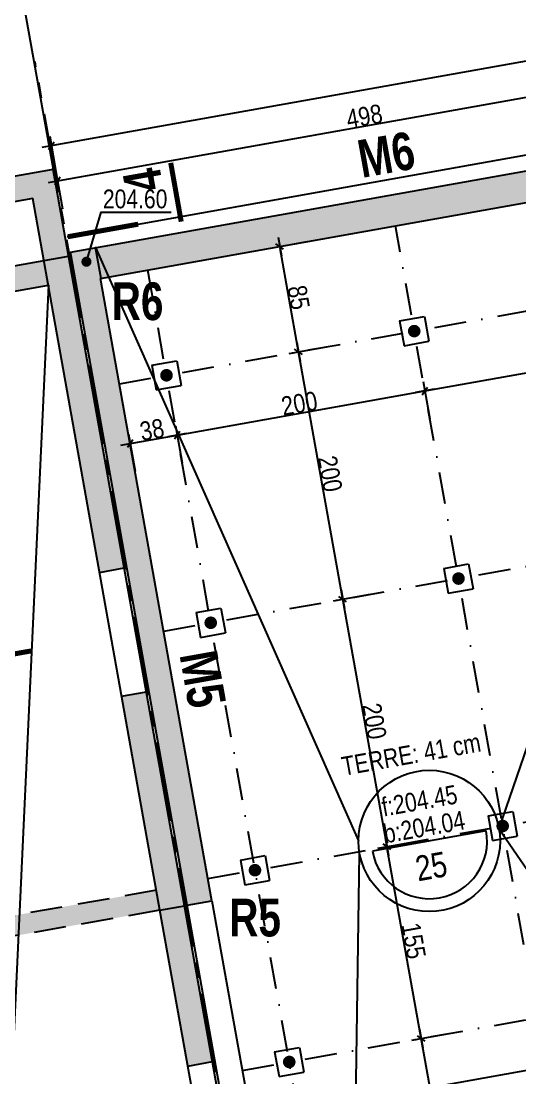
# Model space of a CAD drawing. Header units: millimetres. Extents: x -18089 to -10820, y 354 to 4554.
# Drawn here: x -14915 to -14519, y 3283 to 4124 of the extents above; entities that cross this region are included whole.
import ezdxf
from ezdxf.enums import TextEntityAlignment as Align

# ---------------------------------------------------------------- set-up
doc = ezdxf.new("R2010")
doc.units = ezdxf.units.MM
for name, pattern in [('AXES', [50.8, 31.75, -6.35, 6.35, -6.35]), ('CACHEx2', [19.05, 12.7, -6.35]), ('INTERROMPU2', [9.525, 6.35, -3.175]), ('TIRETPTX2', [50.8, 25.4, -12.7, 0, -12.7])]:
    doc.linetypes.add(name, pattern=pattern)
for name, color, linetype in [('01_cote_gen', 4, 'Continuous'), ('01_linteaux', 3, 'Continuous'), ('01_murs_coup', 5, 'Continuous'), ('01_murs_sup', 2, 'INTERROMPU2'), ('01_poch_murs', 251, 'Continuous'), ('01_texte', 230, 'Continuous'), ('01_tram_axes', 10, 'AXES'), ('AA_COTES', 2, 'Continuous')]:
    doc.layers.add(name, color=color, linetype=linetype)
doc.styles.add('impact', font='impact.ttf')
doc.styles.add('MATTE_TXT', font='arial.ttf')
doc.styles.add('STYLE2', font='ARIALN.TTF')
doc.dimstyles.new('JB50', dxfattribs={"dimscale": 0.1, "dimtxt": 150, "dimasz": 15, "dimexe": 0.1, "dimexo": 0.1, "dimgap": 0.09, "dimtad": 1, "dimdec": 1, "dimdsep": 46, "dimtxsty": 'STYLE2', "dimblk1": 'BOND_G', "dimblk2": 'BOND_D', "dimsah": 1, "dimcen": 1.5, "dimdle": 0.01, "dimse1": 1, "dimse2": 1, "dimclrd": 4, "dimclre": 2, "dimclrt": 6, "dimazin": 2, "dimtfac": 2.333333, "dimtdec": 1, "dimtix": 1, "dimtmove": 2, "dimatfit": 3, "dimldrblk": 'BOND_G', "dimfxl": 1, "dimtolj": 1, "dimtzin": 0, "dimarcsym": 0})

# ---------------------------------------------------------------- blocks, each defined once
blk = doc.blocks.new('BOND_G')
at = {"layer": 'AA_COTES', "color": 0}
for p, q in [((0, -5), (0, 15)), ((5, 0), (-5, 0)), ((1.77, 1.77), (-1.77, -1.77))]:
    blk.add_line(p, q, dxfattribs=at)
blk = doc.blocks.new('BOND_D')
at = {"layer": 'AA_COTES', "color": 0}
for p, q in [((5, 0), (-5, 0)), ((-1.77, -1.77), (1.77, 1.77)), ((0, 5), (0, -15))]:
    blk.add_line(p, q, dxfattribs=at)
blk = doc.blocks.new('*D611')
at = {"layer": '01_cote_gen', "color": 4, "lineweight": -2, "ltscale": 2, "transparency": 16777216}
blk.add_line((-14884.84, 3997.46), (-14397.56, 4084.46), dxfattribs=at)
at = {"layer": 'DEFPOINTS', "color": 0, "ltscale": 2, "transparency": 16777216}
for p in [(-14396.09, 4084.73), (-14381.58, 4003.5), (-14876.21, 3940.57)]:
    blk.add_point(p, dxfattribs=at)
at = {"layer": '01_cote_gen', "color": 4, "lineweight": -2, "ltscale": 2, "transparency": 16777216, "xscale": 1.5, "yscale": 1.5, "zscale": 1.5}
for name, p, rotation in [('BOND_D', (-14396.09, 4084.73), 10.12400533052304), ('BOND_G', (-14886.32, 3997.19), 190.124005330523)]:
    blk.add_blockref(name, p, dxfattribs=dict(at, rotation=rotation))
at = {"layer": '01_cote_gen', "color": 6, "ltscale": 2, "transparency": 16777216, "insert": (-14642.55, 4048.51), "char_height": 15, "attachment_point": 5, "rotation": 10.12401, "style": 'STYLE2'}
blk.add_mtext('\\A1;498', dxfattribs=at)
blk = doc.blocks.new('*D613')
at = {"layer": '01_cote_gen', "color": 4, "lineweight": -2, "ltscale": 2, "transparency": 16777216}
blk.add_line((-14889.86, 4025.55), (-13868.41, 4207.94), dxfattribs=at)
at = {"layer": 'DEFPOINTS', "color": 0, "ltscale": 2, "transparency": 16777216}
for p in [(-13866.93, 4208.21), (-13851.8, 4123.49), (-14882.36, 3975.04)]:
    blk.add_point(p, dxfattribs=at)
at = {"layer": '01_cote_gen', "color": 4, "lineweight": -2, "ltscale": 2, "transparency": 16777216, "xscale": 1.5, "yscale": 1.5, "zscale": 1.5}
for name, p, rotation in [('BOND_D', (-13866.93, 4208.21), 10.12400533052304), ('BOND_G', (-14891.33, 4025.29), 190.124005330523)]:
    blk.add_blockref(name, p, dxfattribs=dict(at, rotation=rotation))
at = {"layer": '01_cote_gen', "color": 6, "ltscale": 2, "transparency": 16777216, "insert": (-14380.48, 4124.29), "char_height": 15, "attachment_point": 5, "rotation": 10.12401, "style": 'STYLE2'}
blk.add_mtext('\\A1;1040.6', dxfattribs=at)
blk = doc.blocks.new('*D631')
at = {"layer": '01_cote_gen', "color": 4, "lineweight": -2, "ltscale": 2, "transparency": 16777216}
blk.add_line((-14263.55, 3333.96), (-14731.14, 3250.47), dxfattribs=at)
at = {"layer": 'DEFPOINTS', "color": 0, "ltscale": 2, "transparency": 16777216}
for p in [(-14272.6, 3393.15), (-14737.15, 3275.57), (-14732.62, 3250.21)]:
    blk.add_point(p, dxfattribs=at)
at = {"layer": '01_cote_gen', "color": 4, "lineweight": -2, "ltscale": 2, "transparency": 16777216, "xscale": 1.5, "yscale": 1.5, "zscale": 1.5}
for name, p, rotation in [('BOND_G', (-14262.08, 3334.23), 10.12400533052304), ('BOND_D', (-14732.62, 3250.21), 190.124005330523)]:
    blk.add_blockref(name, p, dxfattribs=dict(at, rotation=rotation))
at = {"layer": '01_cote_gen', "color": 6, "ltscale": 2, "transparency": 16777216, "insert": (-14498.7, 3299.76), "char_height": 15, "attachment_point": 5, "rotation": 10.12401, "style": 'STYLE2'}
blk.add_mtext('\\A1;478', dxfattribs=at)
blk = doc.blocks.new('*D846')
at = {"layer": '01_poch_murs', "color": 4, "lineweight": -2, "transparency": 16777216}
blk.add_line((-14562.41, 3119.45), (-14597.04, 3313.38), dxfattribs=at)
at = {"layer": 'DEFPOINTS', "color": 0, "transparency": 16777216}
for p in [(-14544.3, 3324.32), (-14597.3, 3314.86), (-14533.75, 3123.04)]:
    blk.add_point(p, dxfattribs=at)
at = {"layer": '01_poch_murs', "color": 4, "lineweight": -2, "transparency": 16777216, "xscale": 1.5, "yscale": 1.5, "zscale": 1.5}
for name, p, rotation in [('BOND_D', (-14597.3, 3314.86), 100.1240053304878), ('BOND_G', (-14562.15, 3117.97), 280.1240053304879)]:
    blk.add_blockref(name, p, dxfattribs=dict(at, rotation=rotation))
at = {"layer": '01_poch_murs', "color": 6, "transparency": 16777216, "insert": (-14572.18, 3217.76), "char_height": 15, "attachment_point": 5, "rotation": 280.12401, "style": 'STYLE2'}
blk.add_mtext('\\A1;200', dxfattribs=at)
blk = doc.blocks.new('*D847')
at = {"layer": '01_poch_murs', "color": 4, "lineweight": -2, "transparency": 16777216}
blk.add_line((-14597.57, 3316.33), (-14624.29, 3465.97), dxfattribs=at)
at = {"layer": 'DEFPOINTS', "color": 0, "transparency": 16777216}
for p in [(-14624.55, 3467.44), (-14606.81, 3470.61), (-14544.3, 3324.32)]:
    blk.add_point(p, dxfattribs=at)
at = {"layer": '01_poch_murs', "color": 4, "lineweight": -2, "transparency": 16777216, "xscale": 1.5, "yscale": 1.5, "zscale": 1.5}
for name, p, rotation in [('BOND_D', (-14624.55, 3467.44), 100.1240053304878), ('BOND_G', (-14597.3, 3314.86), 280.1240053304879)]:
    blk.add_blockref(name, p, dxfattribs=dict(at, rotation=rotation))
at = {"layer": '01_poch_murs', "color": 6, "transparency": 16777216, "insert": (-14603.38, 3392.5), "char_height": 15, "attachment_point": 5, "rotation": 280.12401, "style": 'STYLE2'}
blk.add_mtext('\\A1;155', dxfattribs=at)
blk = doc.blocks.new('*D848')
at = {"layer": '01_poch_murs', "color": 4, "lineweight": -2, "transparency": 16777216}
blk.add_line((-14624.81, 3468.92), (-14659.44, 3662.85), dxfattribs=at)
at = {"layer": 'DEFPOINTS', "color": 0, "transparency": 16777216}
for p in [(-14611.11, 3673.01), (-14659.71, 3664.33), (-14606.81, 3470.61)]:
    blk.add_point(p, dxfattribs=at)
at = {"layer": '01_poch_murs', "color": 4, "lineweight": -2, "transparency": 16777216, "xscale": 1.5, "yscale": 1.5, "zscale": 1.5}
for name, p, rotation in [('BOND_D', (-14659.71, 3664.33), 100.1240053304878), ('BOND_G', (-14624.55, 3467.44), 280.1240053304879)]:
    blk.add_blockref(name, p, dxfattribs=dict(at, rotation=rotation))
at = {"layer": '01_poch_murs', "color": 6, "transparency": 16777216, "insert": (-14634.58, 3567.23), "char_height": 15, "attachment_point": 5, "rotation": 280.12401, "style": 'STYLE2'}
blk.add_mtext('\\A1;200', dxfattribs=at)
blk = doc.blocks.new('*D849')
at = {"layer": '01_poch_murs', "color": 4, "lineweight": -2, "transparency": 16777216}
blk.add_line((-14659.97, 3665.81), (-14694.6, 3859.74), dxfattribs=at)
at = {"layer": 'DEFPOINTS', "color": 0, "transparency": 16777216}
for p in [(-14634.34, 3872.02), (-14694.86, 3861.22), (-14611.11, 3673.01)]:
    blk.add_point(p, dxfattribs=at)
at = {"layer": '01_poch_murs', "color": 4, "lineweight": -2, "transparency": 16777216, "xscale": 1.5, "yscale": 1.5, "zscale": 1.5}
for name, p, rotation in [('BOND_D', (-14694.86, 3861.22), 100.1240053304878), ('BOND_G', (-14659.71, 3664.33), 280.1240053304879)]:
    blk.add_blockref(name, p, dxfattribs=dict(at, rotation=rotation))
at = {"layer": '01_poch_murs', "color": 6, "transparency": 16777216, "insert": (-14669.74, 3764.12), "char_height": 15, "attachment_point": 5, "rotation": 280.12401, "style": 'STYLE2'}
blk.add_mtext('\\A1;200', dxfattribs=at)
blk = doc.blocks.new('*D850')
at = {"layer": '01_poch_murs', "color": 4, "lineweight": -2, "transparency": 16777216}
blk.add_line((-14695.13, 3862.69), (-14709.54, 3943.42), dxfattribs=at)
at = {"layer": 'DEFPOINTS', "color": 0, "transparency": 16777216}
for p in [(-14647.58, 3956), (-14709.8, 3944.89), (-14634.34, 3872.02)]:
    blk.add_point(p, dxfattribs=at)
at = {"layer": '01_poch_murs', "color": 4, "lineweight": -2, "transparency": 16777216, "xscale": 1.5, "yscale": 1.5, "zscale": 1.5}
for name, p, rotation in [('BOND_D', (-14709.8, 3944.89), 100.1240053304878), ('BOND_G', (-14694.86, 3861.22), 280.1240053304879)]:
    blk.add_blockref(name, p, dxfattribs=dict(at, rotation=rotation))
at = {"layer": '01_poch_murs', "color": 6, "transparency": 16777216, "insert": (-14694.78, 3904.4), "char_height": 15, "attachment_point": 5, "rotation": 280.12401, "style": 'STYLE2'}
blk.add_mtext('\\A1;85', dxfattribs=at)
blk = doc.blocks.new('*D864')
at = {"layer": '01_poch_murs', "color": 4, "lineweight": -2, "transparency": 16777216}
blk.add_line((-14827.21, 3788.51), (-14792.78, 3794.66), dxfattribs=at)
at = {"layer": 'DEFPOINTS', "color": 0, "transparency": 16777216}
for p in [(-14791.3, 3794.93), (-14822.09, 3751.31), (-14784.7, 3757.98)]:
    blk.add_point(p, dxfattribs=at)
at = {"layer": '01_poch_murs', "color": 4, "lineweight": -2, "transparency": 16777216, "xscale": 1.5, "yscale": 1.5, "zscale": 1.5}
for name, p, rotation in [('BOND_D', (-14791.3, 3794.93), 10.12400533048823), ('BOND_G', (-14828.69, 3788.25), 190.1240053304882)]:
    blk.add_blockref(name, p, dxfattribs=dict(at, rotation=rotation))
at = {"layer": '01_poch_murs', "color": 6, "transparency": 16777216, "insert": (-14811.34, 3799.14), "char_height": 15, "attachment_point": 5, "rotation": 10.12401, "style": 'STYLE2'}
blk.add_mtext('\\A1;38', dxfattribs=at)
blk = doc.blocks.new('*D865')
at = {"layer": '01_poch_murs', "color": 4, "lineweight": -2, "transparency": 16777216}
blk.add_line((-14789.82, 3795.19), (-14595.89, 3829.82), dxfattribs=at)
at = {"layer": 'DEFPOINTS', "color": 0, "transparency": 16777216}
for p in [(-14594.41, 3830.08), (-14594.41, 3830.08), (-14784.7, 3757.98)]:
    blk.add_point(p, dxfattribs=at)
at = {"layer": '01_poch_murs', "color": 4, "lineweight": -2, "transparency": 16777216, "xscale": 1.5, "yscale": 1.5, "zscale": 1.5}
for name, p, rotation in [('BOND_D', (-14594.41, 3830.08), 10.12400533048825), ('BOND_G', (-14791.3, 3794.93), 190.1240053304882)]:
    blk.add_blockref(name, p, dxfattribs=dict(at, rotation=rotation))
at = {"layer": '01_poch_murs', "color": 6, "transparency": 16777216, "insert": (-14694.2, 3820.05), "char_height": 15, "attachment_point": 5, "rotation": 10.12401, "style": 'STYLE2'}
blk.add_mtext('\\A1;200', dxfattribs=at)
blk = doc.blocks.new('*D866')
at = {"layer": '01_poch_murs', "color": 4, "lineweight": -2, "transparency": 16777216}
blk.add_line((-14592.94, 3830.34), (-14399, 3864.97), dxfattribs=at)
at = {"layer": 'DEFPOINTS', "color": 0, "transparency": 16777216}
for p in [(-14397.53, 3865.24), (-14594.41, 3830.08), (-14390.78, 3827.45)]:
    blk.add_point(p, dxfattribs=at)
at = {"layer": '01_poch_murs', "color": 4, "lineweight": -2, "transparency": 16777216, "xscale": 1.5, "yscale": 1.5, "zscale": 1.5}
for name, p, rotation in [('BOND_D', (-14397.53, 3865.24), 10.12400533048825), ('BOND_G', (-14594.41, 3830.08), 190.1240053304882)]:
    blk.add_blockref(name, p, dxfattribs=dict(at, rotation=rotation))
at = {"layer": '01_poch_murs', "color": 6, "transparency": 16777216, "insert": (-14497.32, 3855.21), "char_height": 15, "attachment_point": 5, "rotation": 10.12401, "style": 'STYLE2'}
blk.add_mtext('\\A1;200', dxfattribs=at)

msp = doc.modelspace()

# ---------------------------------------------------------------- hatches: boundary and pattern name
at = {"layer": '01_murs_sup', "ltscale": 2}
h = msp.add_hatch(dxfattribs=at)
h.set_pattern_fill('DASH', color=256, scale=2.5, angle=145.12401)
h.set_pattern_definition([(145.124005, (-20168.725, 70469.525), (-11.05053765, -1.9731777), [7.9375, -7.9375])])
h.paths.add_polyline_path([(-14682.18, 2842.58), (-15113.45, 2765.58), (-15109.06, 2740.97), (-14677.79, 2817.97)])
h.paths.add_polyline_path([(-14710.13, 2999.11), (-14729.82, 2995.59), (-14701.87, 2839.07), (-14682.18, 2842.58)])
h.paths.add_polyline_path([(-14745.64, 3197.96), (-14765.33, 3194.45), (-14747.4, 3094.04), (-14727.71, 3097.55)])
h.paths.add_polyline_path([(-14785.37, 3420.49), (-14805.06, 3416.99), (-14782.9, 3292.89), (-14763.21, 3296.41)])
h.paths.add_polyline_path([(-14815.77, 3590.75), (-14835.46, 3587.23), (-14805.06, 3416.99), (-14785.37, 3420.49)])
h.paths.add_polyline_path([(-14877.66, 3937.33), (-14897.35, 3933.81), (-14893.83, 3914.12), (-14893.48, 3914.19), (-14893.56, 3912.6), (-14853.04, 3685.68), (-14833.35, 3689.19)])
h.paths.add_polyline_path([(-14897.35, 3933.81), (-14965.91, 3921.62), (-14962.4, 3901.92), (-14893.83, 3914.12)])
h.paths.add_polyline_path([(-14974.66, 3970.84), (-14906.13, 3983.03), (-14897.35, 3933.81), (-14896.99, 3933.88), (-14877.66, 3937.33), (-14889.96, 4006.23), (-14997.86, 3987.03), (-14985.6, 3918.11), (-15005.65, 3914.54), (-15002.13, 3894.86), (-14962.4, 3901.92)])
h.paths.add_polyline_path([(-15104.1, 3897.03), (-15202.55, 3879.51), (-15199.04, 3859.82), (-15100.58, 3877.34)])
h.paths.add_polyline_path([(-15301.01, 3862), (-15308.29, 3860.7), (-15304.71, 3841.02), (-15297.49, 3842.31)])
h.paths.add_polyline_path([(-14916.73, 3413.36), (-15159.21, 3370.22), (-15156.4, 3354.47), (-14917.49, 3396.97)])
h.paths.add_polyline_path([(-14807.87, 3432.73), (-14916.73, 3413.36), (-14917.49, 3396.97), (-14805.06, 3416.97)])
h.paths.add_polyline_path([(-15159.21, 3370.22), (-15178.9, 3366.71), (-15176.1, 3350.97), (-15156.41, 3354.48)])
h.paths.add_polyline_path([(-15178.9, 3366.71), (-15218.75, 3359.62), (-15215.94, 3343.86), (-15176.1, 3350.97)])
at = {"layer": '01_poch_murs', "ltscale": 2}
h = msp.add_hatch(color=256, dxfattribs=at)
h.dxf.hatch_style = 1
h.paths.add_polyline_path([(-14852.12, 3919.48), (-13851.8, 4098.1), (-13851.8, 4123.49), (-14876.21, 3940.57), (-14783.4, 3420.84), (-14763.71, 3424.34)])
h.paths.add_polyline_path([(-14490.7, 4010.11), (-14486.03, 3983.91), (-14455.28, 3989.4), (-14459.96, 4015.6)], flags=25)
h.paths.add_polyline_path([(-13991.53, 4131.07), (-13991.53, 4090.12), (-13960.3, 4090.12), (-13960.3, 4131.07)], flags=9)

# ---------------------------------------------------------------- linework, layer by layer
at = {"layer": '01_cote_gen', "ltscale": 2}
msp.add_line((-14800.87, 3507.82), (-14798.9, 3508.17), dxfattribs=at)
msp.add_lwpolyline([(-14965.91, 3921.62), (-14896.99, 3933.88), (-14877.66, 3937.33)], dxfattribs=at)
at = {"layer": '01_linteaux', "linetype": 'CACHEx2', "ltscale": 2}
for p, q in [((-14853.04, 3685.68), (-14833.35, 3689.19)), ((-14835.46, 3587.23), (-14815.77, 3590.75)), ((-14807.86, 3432.73), (-15218.75, 3359.62)), ((-14805.06, 3416.97), (-15156.4, 3354.47)), ((-14782.9, 3292.89), (-14763.21, 3296.41))]:
    msp.add_line(p, q, dxfattribs=at)
at = {"layer": '01_murs_coup'}
for p, q in [((-14876.21, 3940.57), (-13851.8, 4123.49)), ((-14852.12, 3919.48), (-13851.8, 4098.1)), ((-14783.4, 3420.84), (-14876.21, 3940.57)), ((-14763.71, 3424.34), (-14852.12, 3919.48)), ((-14783.4, 3420.84), (-14763.71, 3424.34)), ((-14805.06, 3416.99), (-14785.37, 3420.49))]:
    msp.add_line(p, q, dxfattribs=at)
at = {"layer": '01_murs_coup', "color": 2, "linetype": 'TIRETPTX2'}
for p, q in [((-14837.18, 3835.8), (-13836.86, 4014.42)), ((-14426.25, 2888.28), (-14617.85, 3961.31)), ((-14623.13, 2853.13), (-14814.73, 3926.16)), ((-14802.03, 3638.92), (-13801.7, 3817.53)), ((-14766.87, 3442.03), (-13766.55, 3620.65)), ((-14739.62, 3289.44), (-12979.39, 3603.75))]:
    msp.add_line(p, q, dxfattribs=at)
at = {"layer": '01_murs_coup', "color": 2, "ltscale": 2}
for p, q in [((-14614.51, 3885.72), (-14594.82, 3889.24)), ((-14614.51, 3885.72), (-14610.99, 3866.03)), ((-14594.82, 3889.24), (-14591.3, 3869.55)), ((-14610.99, 3866.03), (-14591.3, 3869.55)), ((-14811.39, 3850.57), (-14791.7, 3854.08)), ((-14791.7, 3854.08), (-14788.19, 3834.39)), ((-14811.39, 3850.57), (-14807.88, 3830.88)), ((-14807.88, 3830.88), (-14788.19, 3834.39)), ((-14579.35, 3688.84), (-14559.66, 3692.35)), ((-14559.66, 3692.35), (-14556.15, 3672.66)), ((-14579.35, 3688.84), (-14575.83, 3669.15)), ((-14575.83, 3669.15), (-14556.15, 3672.66)), ((-14776.24, 3653.68), (-14756.55, 3657.2)), ((-14776.24, 3653.68), (-14772.72, 3633.99)), ((-14756.55, 3657.2), (-14753.03, 3637.51)), ((-14772.72, 3633.99), (-14753.03, 3637.51)), ((-14544.19, 3491.95), (-14524.51, 3495.47)), ((-14544.19, 3491.95), (-14540.68, 3472.26)), ((-14524.51, 3495.47), (-14520.99, 3475.78)), ((-14540.68, 3472.26), (-14520.99, 3475.78)), ((-14741.08, 3456.79), (-14721.39, 3460.31)), ((-14741.08, 3456.79), (-14737.56, 3437.11)), ((-14721.39, 3460.31), (-14717.88, 3440.62)), ((-14737.56, 3437.11), (-14717.88, 3440.62)), ((-14763.71, 3424.34), (-14660.52, 2846.45)), ((-14701.87, 2839.07), (-14805.06, 3416.97)), ((-14682.18, 2842.58), (-14785.37, 3420.49)), ((-14680.21, 2842.93), (-14783.4, 3420.84)), ((-14713.83, 3304.21), (-14694.15, 3307.72)), ((-14694.15, 3307.72), (-14690.63, 3288.03)), ((-14713.83, 3304.21), (-14710.32, 3284.52)), ((-14710.32, 3284.52), (-14690.63, 3288.03))]:
    msp.add_line(p, q, dxfattribs=at)
at = {"layer": '01_murs_coup'}
for points in [[(-14785.37, 3420.49), (-14889.96, 4006.23), (-14997.86, 3987.03), (-14985.6, 3918.11), (-15308.29, 3860.7), (-15304.71, 3841.02), (-15264.55, 3848.17), (-15244.86, 3851.67), (-14962.4, 3901.92), (-14893.48, 3914.19), (-14927.51, 3180.91)], [(-14805.06, 3416.99), (-14906.13, 3983.03), (-14974.66, 3970.84), (-14962.4, 3901.92)]]:
    msp.add_lwpolyline(points, dxfattribs=at)
at = {"layer": '01_murs_coup', "color": 2, "ltscale": 2, "const_width": 5}
for points in [[(-14605.4, 3877.64, 1), (-14600.4, 3877.64, 1)], [(-14802.29, 3842.48, 1), (-14797.29, 3842.48, 1)], [(-14570.25, 3680.75, 1), (-14565.25, 3680.75, 1)], [(-14767.13, 3645.59, 1), (-14762.13, 3645.59, 1)], [(-14535.09, 3483.86, 1), (-14530.09, 3483.86, 1)], [(-14731.98, 3448.71, 1), (-14726.98, 3448.71, 1)], [(-14704.73, 3296.12, 1), (-14699.73, 3296.12, 1)]]:
    msp.add_lwpolyline(points, format="xyb", close=True, dxfattribs=at)
at = {"layer": '01_texte'}
for p, q in [((-14889.56, 4006.3), (-14924.49, 4202.62)), ((-14878.37, 3952.71), (-14388.14, 4040.25)), ((-14346.6, 4035.14), (-14535.59, 3481.87)), ((-14535.59, 3481.87), (-14146.21, 2912.89)), ((-14545.68, 3480.07), (-14636.2, 3463.91)), ((-14656.13, 2821.84), (-14646.29, 3462.1))]:
    msp.add_line(p, q, dxfattribs=at)
at = {"layer": '01_texte', "const_width": 4}
for points in [[(-14796.44, 4011.54), (-14788.11, 3964.74)], [(-14878.37, 3952.71), (-14822.32, 3962.72)], [(-14907.33, 3623.19), (-14976.73, 3610.85)]]:
    msp.add_lwpolyline(points, dxfattribs=at)
at = {"layer": '01_texte'}
for points in [[(-14863.41, 3932.82), (-14851.68, 3972.37), (-14796, 3972.37)], [(-14851.76, 3919.54), (-14856.16, 3944.15), (-14647.17, 3471.99)]]:
    msp.add_lwpolyline(points, dxfattribs=at)
at = {"layer": '01_texte', "const_width": 4}
msp.add_lwpolyline([(-14865.41, 3932.82, 1), (-14861.41, 3932.82, 1)], format="xyb", close=True, dxfattribs=at)
at = {"layer": '01_texte'}
msp.add_circle((-14590.94, 3471.99), 56.23, dxfattribs=at)
msp.add_arc((-14590.94, 3471.99), 45.97, 190.12401, 10.12401, dxfattribs=at)
at = {"layer": '01_tram_axes', "ltscale": 2}
msp.add_line((-14671.35, 2787.63), (-14904.27, 4092.05), dxfattribs=at)

# ---------------------------------------------------------------- texts
at = {"layer": '01_texte', "style": 'impact'}
for s, rotation, p in [('M6', 10.12401, (-14620.94, 3994.54)), ('4', 100.08131, (-14794.99, 4001.9)), ('M5', 280.12401, (-14794.49, 3596.58))]:
    msp.add_text(s, height=30, rotation=rotation, dxfattribs=at).set_placement(p, align=Align.BOTTOM_CENTER)
at = {"layer": '01_texte', "style": 'MATTE_TXT', "width": 0.8}
msp.add_text('204.60', height=15, dxfattribs=at).set_placement((-14824.71, 3970.85), align=Align.BOTTOM_CENTER)
at = {"layer": '01_texte', "style": 'impact'}
for s, p in [('R6', (-14822.79, 3877.39)), ('R5', (-14729.37, 3386.99))]:
    msp.add_text(s, height=30, dxfattribs=at).set_placement(p, align=Align.BOTTOM_CENTER)
at = {"layer": '01_texte', "style": 'MATTE_TXT', "width": 0.8}
for s, height, p in [('TERRE: 41 cm', 15, (-14603.23, 3529.16)), ('f:204.45', 15, (-14596.63, 3492.25)), ('b:204.04', 15, (-14592.9, 3471.33)), ('25', 20, (-14586.6, 3436.06))]:
    msp.add_text(s, height=height, rotation=10.12401, dxfattribs=at).set_placement(p, align=Align.BOTTOM_CENTER)

# ---------------------------------------------------------------- dimensions: what is measured, and where the dimension line sits
at = {"layer": '01_cote_gen', "ltscale": 2}
for base, p1, p2, picture, middle in [((-13866.93, 4208.21), (-14882.36, 3975.04), (-13851.8, 4123.49), '*D613', (-14380.48, 4124.29)), ((-14396.09, 4084.73), (-14876.21, 3940.57), (-14381.58, 4003.5), '*D611', (-14642.55, 4048.51)), ((-14732.62, 3250.21), (-14272.6, 3393.15), (-14737.15, 3275.57), '*D631', (-14498.7, 3299.76))]:
    dim = msp.add_linear_dim(base=base, p1=p1, p2=p2, angle=10.12401, dimstyle='JB50', dxfattribs=at)
    dim.commit()
    dim.dimension.update_dxf_attribs({"geometry": picture, "text_midpoint": middle})
at = {"layer": '01_poch_murs'}
for base, p1, p2, angle, picture, middle in [((-14709.8, 3944.89), (-14634.34, 3872.02), (-14647.58, 3956), 280.12401, '*D850', (-14694.78, 3904.4)), ((-14694.86, 3861.22), (-14611.11, 3673.01), (-14634.34, 3872.02), 280.12401, '*D849', (-14669.74, 3764.12)), ((-14397.53, 3865.24), (-14594.41, 3830.08), (-14390.78, 3827.45), 190.12401, '*D866', (-14497.32, 3855.21)), ((-14594.41, 3830.08), (-14784.7, 3757.98), (-14594.41, 3830.08), 190.12401, '*D865', (-14694.2, 3820.05)), ((-14659.71, 3664.33), (-14606.81, 3470.61), (-14611.11, 3673.01), 280.12401, '*D848', (-14634.58, 3567.23)), ((-14624.55, 3467.44), (-14544.3, 3324.32), (-14606.81, 3470.61), 280.12401, '*D847', (-14603.38, 3392.5)), ((-14597.3, 3314.86), (-14533.75, 3123.04), (-14544.3, 3324.32), 280.12401, '*D846', (-14572.18, 3217.76))]:
    dim = msp.add_linear_dim(base=base, p1=p1, p2=p2, angle=angle, dimstyle='JB50', dxfattribs=at)
    dim.commit()
    dim.dimension.update_dxf_attribs({"geometry": picture, "text_midpoint": middle})
dim = msp.add_aligned_dim(p1=(-14822.09, 3751.31), p2=(-14784.7, 3757.98), distance=37.52, dimstyle='JB50', dxfattribs=at)
dim.commit()
dim.dimension.update_dxf_attribs({"geometry": '*D864', "text_midpoint": (-14811.34, 3799.14)})

doc.saveas('drawing.dxf')
